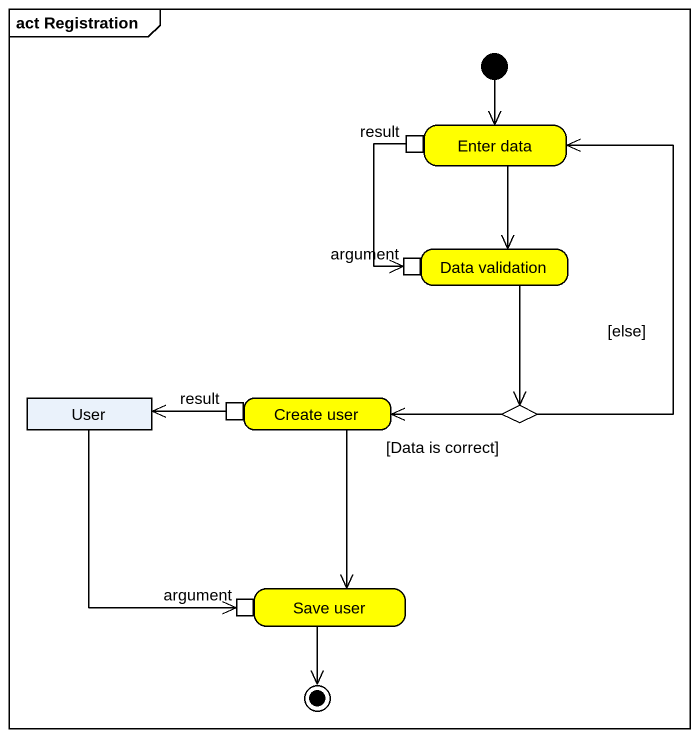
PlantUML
@startuml
mainframe act Registration
hide empty description
state "Enter data" as Enter_data #FFFF00 {
  state result <<outputPin>>
}
state "Data validation" as Data_validation #FFFF00 {
  state argument <<inputPin>>
}
state User <<object>>
state "Create user" as Create_user #FFFF00 {
  state "result" as result_2 <<outputPin>>
}
state choice1 <<choice>>
state "Save user" as Save_user #FFFF00 {
  state "argument" as argument_2 <<inputPin>>
}
[*] --> Enter_data
result --> argument
Enter_data --> Data_validation
Data_validation --> choice1
User --> argument_2
result_2 -left-> User
Create_user --> Save_user
choice1 -up-> Enter_data : [else]
choice1 -left-> Create_user : [Data is correct]
Save_user --> [*]
@enduml
